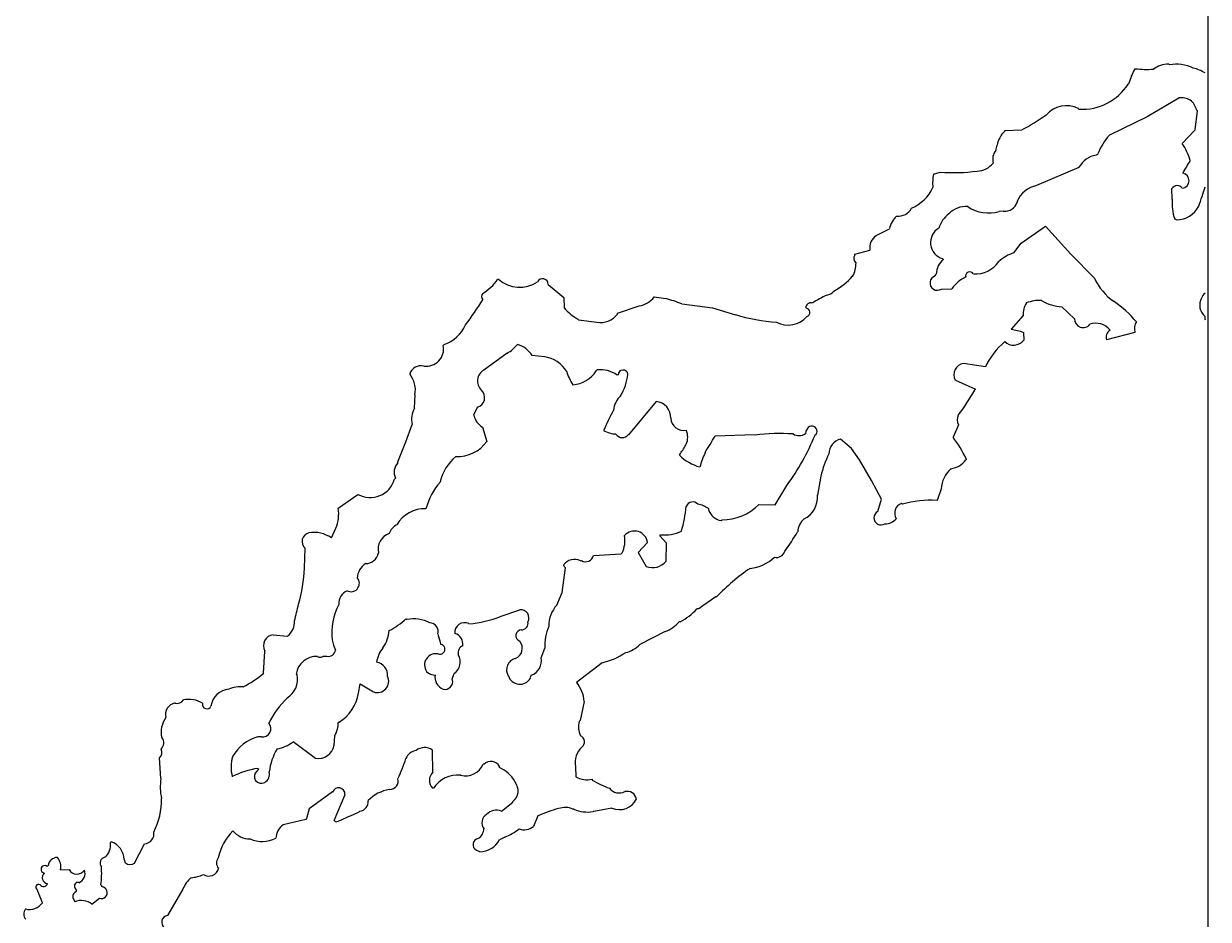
# Model space of a CAD drawing. Extents: x -202 to 608, y -413 to 413.
# Drawn here: x 82.9 to 202.2, y -287.7 to -197.4 of the extents above; entities that cross this region are included whole.
import ezdxf

# ---------------------------------------------------------------- set-up
doc = ezdxf.new("R2010")
doc.units = 0
doc.layers.get('0').update_dxf_attribs({"linetype": 'CONTINUOUS'})

msp = doc.modelspace()

# ---------------------------------------------------------------- linework, layer by layer
at = {"color": 7, "linetype": 'CONTINUOUS'}
for p, q in [((202.25, -407.5), (202.25, 407.5)), ((198.24, -201.46), (198.34, -201.56)), ((194.8, -202.04), (194.89, -201.94)), ((194.17, -203.49), (194.26, -203.39)), ((199.29, -204.89), (196.08, -206.8)), ((189.15, -205.93), (189.25, -206.02)), ((200.91, -208.1), (201.15, -206.18)), ((201.15, -206.18), (201.05, -206.09)), ((196.08, -206.8), (192.29, -208.63)), ((181.73, -208.15), (183.45, -208.1)), ((181.73, -208.24), (181.73, -208.15)), ((199.61, -209.48), (200.91, -208.1)), ((180.83, -210.19), (180.97, -209.65)), ((191.1, -210.58), (190.94, -210.64)), ((174.56, -212.56), (175.23, -212.35)), ((189.22, -211.88), (184.95, -213.72)), ((198.61, -215.07), (198.58, -214.02)), ((182.98, -215.31), (182.98, -215.4)), ((181.62, -216.31), (181.18, -216.32)), ((199.05, -217.17), (198.85, -217.08)), ((168.78, -218.76), (170.11, -218.06)), ((183.38, -219.52), (185.83, -217.82)), ((185.83, -217.82), (188.4, -220.63)), ((182.64, -220.5), (183.38, -219.52)), ((166.63, -220.64), (168.15, -220.22)), ((166.63, -220.74), (166.63, -220.64)), ((188.4, -220.63), (190.77, -223.06)), ((175.46, -221.08), (175.56, -221.17)), ((130.63, -223.16), (130.73, -223.16)), ((174.83, -222.63), (174.74, -222.73)), ((174.74, -222.73), (174.74, -222.82)), ((135.73, -223.69), (137.3, -224.99)), ((175.36, -224.15), (176.41, -224.12)), ((137.3, -224.99), (137.33, -226.05)), ((146.41, -224.94), (147.57, -225.1)), ((142.71, -226.57), (144.9, -225.84)), ((142.72, -226.67), (142.71, -226.57)), ((149.21, -225.63), (152.29, -226.02)), ((152.29, -226.02), (154.61, -226.73)), ((183.58, -226.8), (182.37, -228.18)), ((188.77, -227.14), (187.49, -225.93)), ((138.7, -227.16), (138.8, -227.25)), ((138.8, -227.25), (140.63, -227.49)), ((182.37, -228.18), (183.33, -228.38)), ((183.33, -228.38), (183.63, -228.53)), ((183.63, -228.53), (183.65, -229.29)), ((194.85, -228.51), (191.99, -229.26)), ((125.15, -229.83), (125.25, -229.73)), ((131.6, -230.61), (129.25, -232.31)), ((135.35, -230.99), (134.1, -230.83)), ((140.66, -232.29), (140.57, -232.38)), ((179.79, -231.99), (177.57, -231.66)), ((142.79, -232.8), (142.69, -232.81)), ((176.76, -233.32), (178.79, -234.22)), ((122.26, -236.14), (122.32, -234.8)), ((178.79, -234.22), (178.7, -234.32)), ((128.59, -236.07), (128.22, -236.85)), ((146.6, -235.48), (143.81, -238.82)), ((121.39, -239.53), (122.01, -237.78)), ((129.12, -238.07), (129.54, -239.5)), ((161.71, -238.45), (161.65, -238.72)), ((161.85, -238.21), (161.71, -238.45)), ((177.07, -237.82), (176.53, -239.08)), ((120.58, -241.56), (121.39, -239.53)), ((156.57, -238.85), (152.55, -238.96)), ((166.3, -240.22), (165.18, -239.26)), ((148.95, -240.88), (149.06, -240.71)), ((167.1, -241.35), (166.3, -240.22)), ((120.58, -241.66), (120.58, -241.56)), ((168.3, -243.43), (167.1, -241.35)), ((177.84, -241.25), (177.84, -241.34)), ((120.25, -243.3), (120.34, -243.2)), ((163.21, -242.99), (162.88, -244.92)), ((169.31, -245.32), (168.3, -243.43)), ((158.59, -245.9), (159.78, -243.95)), ((175.33, -244.29), (174.97, -245.36)), ((114.57, -246.23), (116.55, -244.84)), ((156.96, -245.85), (158.59, -245.9)), ((168.96, -246.57), (169.31, -245.32)), ((171.44, -245.84), (171.34, -245.74)), ((174.97, -245.36), (174.88, -245.45)), ((151.88, -246.27), (151.89, -246.37)), ((113.89, -249.23), (114.34, -248.25)), ((153.16, -247.48), (153.26, -247.39)), ((146.97, -249), (147.06, -248.9)), ((147.66, -249.74), (146.97, -249)), ((111.19, -252.27), (111.23, -250.26)), ((145.74, -249.7), (144.81, -250.69)), ((147.62, -251.57), (147.66, -249.74)), ((138.98, -251.52), (139.08, -251.51)), ((140.31, -251), (143.09, -250.83)), ((143.09, -250.83), (143.18, -250.73)), ((144.81, -250.69), (145.62, -252.1)), ((137.15, -254.73), (137.47, -252.23)), ((116.49, -253.28), (116.59, -253.37)), ((136.61, -255.99), (137.15, -254.73)), ((152.61, -255.17), (152.18, -255.47)), ((152.7, -255.17), (152.61, -255.17)), ((130.98, -257.1), (132.88, -256.48)), ((150.91, -256.37), (150.72, -256.38)), ((151.33, -256.07), (150.91, -256.37)), ((151.76, -255.77), (151.33, -256.07)), ((152.18, -255.47), (151.76, -255.77)), ((121.4, -257.37), (121.49, -257.46)), ((149.03, -257.67), (148.93, -257.67)), ((108.01, -258.98), (109.45, -259.13)), ((124.6, -258.91), (124.92, -259.96)), ((147.52, -258.67), (144.97, -259.98)), ((113.98, -259.51), (114.1, -260.03)), ((114.1, -260.03), (114.29, -260.53)), ((107.06, -262.84), (107.19, -260.63)), ((113.43, -261.16), (113.02, -261.18)), ((135.03, -261.31), (135.39, -260.34)), ((141.18, -261.81), (138.6, -263.81)), ((110.33, -262.94), (110.42, -263.04)), ((126.07, -263.47), (126.25, -262.89)), ((116.61, -264.88), (116.78, -263.92)), ((116.78, -263.92), (118.14, -264.74)), ((139.37, -265.7), (138.94, -267.63)), ((114.58, -267.81), (114.68, -267.81)), ((138.94, -267.63), (138.85, -267.73)), ((106.84, -269.27), (106.47, -269.28)), ((110.03, -269.76), (112.28, -271.43)), ((114.17, -270.13), (114.24, -269.17)), ((124.12, -272.83), (124.06, -270.63)), ((96.71, -273.48), (96.55, -271.38)), ((129.28, -272.02), (129.18, -272.02)), ((106.47, -272.64), (106.37, -272.74)), ((106.46, -272.45), (106.56, -272.54)), ((106.56, -272.54), (106.47, -272.64)), ((130.82, -272.36), (130.82, -272.26)), ((138.49, -272.25), (138.52, -273.3)), ((124.16, -274.46), (124.07, -274.46)), ((132.4, -273.85), (132.39, -273.76)), ((140.16, -273.54), (140.16, -273.64)), ((114.01, -274.83), (111.66, -276.53)), ((114.18, -277.7), (115.26, -275.09)), ((111.66, -276.53), (111.39, -277.49)), ((116.65, -276.87), (116.08, -277.13)), ((116.75, -276.77), (116.65, -276.87)), ((131.04, -276.77), (132.16, -275.87)), ((132.16, -275.87), (132.16, -275.78)), ((138.32, -276.57), (138.23, -276.57)), ((140.34, -276.8), (140.25, -276.8)), ((142.16, -276.46), (140.34, -276.8)), ((111.3, -277.59), (109.01, -278.13)), ((111.39, -277.49), (111.3, -277.59)), ((114.28, -277.8), (114.18, -277.7)), ((114.38, -277.89), (114.28, -277.8)), ((114.95, -277.64), (114.38, -277.89)), ((115.52, -277.38), (114.95, -277.64)), ((116.08, -277.13), (115.52, -277.38)), ((134.69, -277.24), (134.24, -278.31)), ((91.61, -279.95), (91.7, -279.85)), ((94.06, -281.99), (95.06, -280.05)), ((131.36, -279.37), (130.83, -279.65)), ((93, -281.64), (93.12, -281.98)), ((128.85, -280.85), (128.49, -280.69)), ((85.24, -282.33), (85.34, -282.23)), ((86.6, -282.68), (87.46, -282.65)), ((84.77, -285.99), (84.25, -284.66)), ((90.77, -284.29), (90.67, -284.2)), ((90.77, -284.39), (90.77, -284.29)), ((98.93, -284.64), (97.37, -287.28)), ((87.82, -285.45), (88.03, -285.9)), ((89.76, -286.14), (90.51, -285.54))]:
    msp.add_line(p, q, dxfattribs=at)
for centre, radius, start, end in [((198.22, -203.89), 2.42, 89.558, 128.2693), ((199.06, -205.33), 3.84, 64.0431, 100.9025), ((200.98, -205.27), 6.98, 152.3545, 164.3647), ((196.02, -193.37), 8.64, 262.4919, 274.6057), ((199.92, -205.59), 3.8, 58.2838, 77.568), ((189.49, -200.44), 5.59, 267.5557, 326.9197), ((199.57, -206.37), 1.51, 10.7183, 100.7321), ((187.96, -208.35), 2.69, 63.6621, 139.4753), ((171.64, -186.1), 24.97, 298.2379, 304.8461), ((183.54, -210.14), 2.62, 133.6484, 169.1739), ((197.68, -213.26), 7.11, 139.2786, 157.7958), ((195.47, -212.51), 5.13, 14.9058, 36.1363), ((181.95, -211.07), 1.43, 141.9878, 195.1376), ((191.38, -213.07), 2.47, 100.3322, 151.0944), ((220.5, -223.65), 23.64, 148.1818, 151.7304), ((176.6, -194.14), 18.27, 265.6858, 277.4353), ((178.87, -210.07), 2.19, 272.4176, 321.1047), ((199.53, -213.22), 0.779, 277.6107, 78.3546), ((179.23, -213.44), 4.76, 169.3413, 185.6082), ((170.7, -212.12), 4.2, 293.13, 334.7855), ((185.45, -216.36), 2.69, 100.7768, 156.948), ((199.11, -214.34), 0.625, 34.0444, 149.077), ((176.86, -206.81), 26.03, 339.8119, 344.33), ((171, -215.27), 1.53, 264.0617, 332.1922), ((177.82, -218.2), 2.38, 85.5977, 136.1003), ((180.1, -212.81), 3.67, 235.2952, 287.2187), ((181.77, -215.06), 1.25, 262.9728, 344.3475), ((203.75, -215.46), 5.15, 175.6847, 198.317), ((199.02, -214.61), 2.56, 270.6116, 332.4557), ((172.6, -218.65), 2.56, 133.348, 166.5655), ((177.8, -218.81), 2.82, 126.8718, 163.7463), ((175.94, -219.46), 1.68, 120.3563, 253.4758), ((169.57, -219.97), 1.44, 123.0679, 190.0168), ((167.13, -221.05), 0.594, 148.1058, 229.2707), ((183.8, -224.19), 3.87, 107.3983, 133.1732), ((164.06, -221.54), 2.69, 330.5453, 0.6805), ((176.66, -222.63), 1.82, 126.933, 180.0473), ((178.76, -219.73), 2.89, 266.2819, 325.6521), ((126.84, -220.66), 4.54, 300.3051, 326.5324), ((132.88, -220.7), 3.26, 228.7504, 303.2268), ((135.17, -223.66), 0.556, 356.8091, 155.8091), ((160.85, -217.78), 7.52, 299.2622, 317.5978), ((174.94, -223.53), 0.74, 105.5705, 303.9509), ((179.47, -226.31), 3.77, 116.0742, 144.3689), ((178.21, -222.82), 0.413, 28.9197, 195.2981), ((196.21, -220.46), 6.03, 205.4791, 234.9636), ((163.61, -223.58), 1.19, 280.0141, 319.8213), ((103.52, -209.41), 30.11, 322.4642, 328.3412), ((129.5, -224.89), 0.475, 139.3535, 223.8546), ((144.55, -223.54), 2.33, 278.7527, 323.0841), ((141.23, -247.55), 23.33, 69.9993, 74.2445), ((162.21, -226.06), 0.522, 74.9717, 179.2254), ((167.59, -233.37), 9.4, 113.6186, 123.8328), ((185.64, -226.7), 2.06, 146.0206, 182.9018), ((185.16, -228.48), 3.18, 84.6391, 112.734), ((187.79, -221.27), 4.67, 239.9912, 266.2588), ((186.29, -234.81), 11.41, 40.1492, 55.5191), ((202.8, -225.77), 1.42, 150.1673, 230.9034), ((202.36, -225.26), 0.82, 122.4866, 166.2996), ((141.35, -222.49), 5.37, 221.4961, 240.4281), ((140.97, -225.29), 2.23, 261.3179, 321.7681), ((159.68, -210.54), 16.96, 252.6074, 266.871), ((161.67, -226.5), 0.441, 288.1937, 87.6114), ((124.04, -226.26), 3.68, 289.1704, 335.968), ((159.92, -225.25), 2.52, 242.3608, 318.526), ((189.63, -227.17), 0.857, 178.0011, 324.0098), ((190.89, -229.43), 1.85, 38.1354, 108.1211), ((196.25, -228.18), 1.44, 149.4507, 193.0669), ((202.61, -227.02), 0.719, 168.4429, 197.5839), ((192.78, -229), 0.827, 121.1047, 198.414), ((123.46, -230.19), 1.73, 261.268, 11.8526), ((129.89, -227.59), 3.47, 299.5313, 322.1662), ((131.87, -232.26), 2.65, 32.5496, 73.2508), ((186.62, -235.19), 7.54, 130.3656, 154.898), ((182.63, -228.52), 1.28, 226.0491, 322.8004), ((135.01, -233.96), 2.99, 30.0435, 83.4279), ((122.92, -233.06), 1.19, 76.5792, 162.6891), ((119.74, -234.34), 2.61, 349.922, 38.8068), ((129.84, -233.4), 1.24, 118.4568, 228.4068), ((144.06, -230.29), 6.82, 198.6131, 210.9042), ((137.97, -230.7), 3.1, 274.4787, 327.141), ((141.01, -235.14), 2.87, 54.2401, 96.9916), ((143.28, -232.8), 0.497, 8.774, 180.3165), ((138.15, -232.04), 5.66, 329.5804, 353.0406), ((177.72, -232.76), 1.11, 97.3562, 209.9692), ((128.3, -235.07), 1.03, 285.9689, 46.1033), ((144.58, -236.59), 2.28, 132.5624, 174.4124), ((159.57, -223.58), 21.95, 322.7962, 330.6885), ((124.32, -237.29), 2.36, 151.0003, 192.1069), ((146.44, -237.12), 1.65, 358.4103, 84.3218), ((130.2, -236.34), 2.04, 194.4552, 238.0543), ((170.35, -251.36), 31.8, 151.8668, 155.9634), ((149.41, -237.07), 1.33, 184.2842, 280.6511), ((178.05, -237.3), 1.11, 155.4621, 207.5133), ((142.65, -236.01), 2.74, 240.7141, 268.204), ((147.93, -239.08), 1.86, 337.7538, 22.2573), ((159.01, -257.91), 19.21, 85.8323, 97.289), ((161, -237.82), 1.1, 237.1934, 305.9349), ((162.3, -238.47), 0.521, 307.2575, 150.9655), ((126.62, -237.46), 3.56, 266.8122, 325.1985), ((143.21, -238.37), 0.751, 210.8376, 323.4772), ((137.84, -232.9), 13.67, 325.1618, 329.768), ((123.8, -222.59), 33.08, 326.9731, 330.336), ((139.99, -229.54), 24.48, 323.9505, 337.5686), ((165.61, -240.8), 1.6, 105.4413, 178.5415), ((166.69, -246.48), 12.32, 25.1349, 36.9397), ((129.26, -244.52), 4.5, 129.0663, 167.6953), ((152.33, -237.44), 4.82, 225.5846, 254.0143), ((167.02, -247.16), 16.8, 157.117, 162.4009), ((174.19, -245.69), 11.31, 154.1805, 166.1995), ((121.62, -242.61), 1.41, 137.2542, 204.6247), ((178.19, -244.42), 2.86, 130.5153, 177.3183), ((175.97, -239.95), 2.33, 278.7337, 323.102), ((117.79, -242.61), 2.55, 240.8904, 344.3069), ((130.36, -248.26), 7.23, 139.4785, 164.1557), ((150.3, -246.32), 0.718, 44.1116, 158.2585), ((150.33, -248.45), 2.67, 54.6062, 79.6237), ((153.35, -242.41), 4.98, 268.8724, 316.3256), ((160.32, -245.06), 2.56, 298.1337, 3.0929), ((171.69, -246.73), 1.05, 109.6706, 212.3397), ((174.3, -255.97), 10.54, 86.8654, 105.7864), ((110.75, -246.82), 3.87, 338.1793, 8.6785), ((123.32, -249.6), 3.32, 88.6104, 149.1107), ((135.91, -244.76), 13.78, 344.051, 354.6281), ((153.44, -245.88), 1.63, 197.4238, 260.2751), ((169.27, -247.21), 0.71, 115.9177, 303.8086), ((121.28, -249.34), 1.66, 119.5526, 160.3044), ((162.7, -248.72), 1.83, 129.6531, 176.6473), ((169.67, -246.28), 1.52, 269.9455, 318.4165), ((111.82, -249.59), 0.893, 102.3306, 228.7349), ((112.13, -251.71), 3.04, 54.7832, 99.646), ((120.26, -250.37), 1.67, 108.7158, 192.4777), ((140.7, -249.5), 2.77, 333.6623, 10.5361), ((144.43, -249.86), 1.33, 6.9852, 139.2654), ((147.48, -244.87), 4.05, 264.0708, 294.5804), ((136.23, -233.76), 28.77, 324.237, 328.8997), ((158.74, -250.32), 0.877, 256.9647, 343.3713), ((118.36, -253.37), 1.87, 124.0236, 177.1679), ((117.31, -250.48), 1.34, 270.1616, 349.2781), ((138.4, -252.84), 1.44, 66.3667, 141.8107), ((139.5, -250.79), 0.835, 239.4715, 345.7252), ((146.25, -250.47), 1.75, 248.7872, 321.118), ((155.64, -248.08), 4.24, 275.8853, 313.1046), ((95.65, -251.53), 15.55, 343.6503, 357.2779), ((137.79, -251.79), 0.546, 196.7871, 233.7134), ((168.53, -270.34), 21.93, 124.6138, 136.2144), ((115.86, -253.8), 0.846, 242.5742, 30.5545), ((116.02, -255.82), 1.38, 113.4437, 184.2062), ((58.13, -244.33), 53.71, 345.724, 347.5476), ((120.35, -258.84), 6.41, 152.9194, 186.0075), ((132.98, -257.29), 0.818, 329.7289, 96.6126), ((138.82, -258.05), 3.02, 137.1479, 181.4753), ((146.29, -252.33), 6, 297.1786, 317.6197), ((108.36, -257.67), 1.82, 306.9183, 3.0717), ((116.69, -252.5), 6.77, 296.4361, 314.0662), ((122.17, -261.08), 3.69, 63.6624, 100.5398), ((123.78, -258.64), 0.864, 342.1221, 88.3771), ((127.31, -258.76), 0.99, 64.4669, 186.0384), ((127.16, -248.11), 9.78, 273.3914, 292.9948), ((133.05, -257.84), 0.651, 268.869, 11.8689), ((146.23, -255.35), 3.56, 291.2117, 319.2931), ((108.15, -260.08), 1.11, 97.3527, 209.9731), ((116.45, -258.38), 3.26, 323.7872, 356.8332), ((126.03, -259.93), 1.11, 351.898, 74.4402), ((133.06, -259.08), 0.592, 92.1601, 252.0446), ((140.31, -260.12), 4.93, 156.0568, 182.5358), ((124.82, -260.45), 0.502, 250.9139, 78.8029), ((127.45, -260.82), 0.8, 113.8624, 192.6853), ((131.99, -260.35), 1.13, 293.5378, 38.5325), ((142.75, -257.74), 3.15, 284.6506, 314.6167), ((112.42, -263.28), 2.12, 88.2894, 170.9291), ((112.77, -260.8), 0.458, 231.9549, 303.5463), ((113.56, -260.44), 0.732, 259.1833, 352.5108), ((121.29, -262.13), 2.87, 140.4835, 172.6029), ((124.41, -262.03), 1.14, 77.4179, 215.4128), ((125.4, -261.71), 1.46, 305.5466, 29.1721), ((132.71, -262.51), 1.17, 103.5224, 211.674), ((133.54, -261.62), 1.52, 288.3112, 11.9533), ((139.29, -254.19), 7.85, 283.9028, 302.8226), ((118.26, -263.04), 1.29, 354.029, 81.6009), ((100.65, -255.58), 9.69, 296.617, 311.4475), ((108.27, -263.49), 2.2, 301.8932, 11.9845), ((118.53, -263.68), 1.13, 250.15, 26.6666), ((124.24, -262.06), 0.987, 220.0365, 275.5293), ((125.65, -263.23), 1.33, 171.7577, 247.5119), ((125.34, -263.72), 0.768, 254.6353, 18.4849), ((132.88, -262.75), 1.22, 198.2729, 329.9866), ((134.27, -263.3), 0.339, 136.5343, 189.7241), ((103.74, -266.48), 2.02, 95.3043, 171.2469), ((104.74, -267.22), 2.99, 85.1239, 113.1837), ((112.37, -264.18), 4.3, 302.48, 350.6588), ((135.95, -265.98), 3.43, 4.6707, 39.2916), ((98.36, -267.03), 1.19, 101.1809, 194.5609), ((98.35, -265.14), 0.758, 253.1235, 326.8694), ((99.53, -268.13), 2.63, 58.4446, 102.0565), ((101.34, -266.01), 0.443, 163.9156, 337.5774), ((115.15, -271.47), 8.36, 133.1524, 154.8308), ((99.23, -268.81), 2.5, 143.729, 192.6093), ((106.96, -268.45), 0.83, 261.5531, 41.0226), ((111.9, -267.85), 2.68, 330.5368, 0.6964), ((140.68, -268.28), 1.91, 163.213, 207.5342), ((96.18, -269.9), 0.816, 311.7983, 41.7958), ((107.63, -273.37), 4.25, 105.8187, 150.3619), ((107.89, -267.12), 3.4, 278.9237, 308.9628), ((138.74, -269.77), 0.655, 304.4704, 68.1837), ((96.2, -270.86), 0.625, 304.0384, 34.0344), ((113.25, -273.44), 5.66, 148.4759, 173.5325), ((112.57, -269.82), 1.63, 260.073, 349.0961), ((122.56, -271.9), 1.24, 95.8314, 159.3506), ((123.27, -271.65), 1.3, 52.5756, 130.5445), ((140.58, -271.85), 2.13, 133.7699, 190.7684), ((107.32, -272.35), 3.55, 162.3325, 195.3372), ((98.94, -263.73), 23.75, 335.7195, 341.0056), ((127.4, -271.27), 1.93, 255.2205, 337.1483), ((129.95, -272.75), 0.997, 29.4176, 132.4645), ((107.84, -281.02), 8.68, 99.1214, 117.0088), ((106.81, -273.27), 0.693, 129.4229, 301.0783), ((106.68, -273.03), 0.966, 300.2522, 13.9775), ((124.92, -273.67), 1.16, 133.6699, 222.7159), ((126.66, -276.12), 3, 85.1463, 146.266), ((129.51, -275.42), 3.32, 29.97, 66.8496), ((139.66, -271.24), 2.36, 240.9992, 282.1103), ((101.96, -274.35), 5.32, 170.6519, 192.4676), ((114.61, -275.06), 0.648, 357.5373, 159.5991), ((119.76, -273.72), 0.859, 269.792, 14.7466), ((131.4, -274.71), 1.31, 305.3653, 40.6942), ((145.61, -264.24), 10.86, 239.9002, 250.0915), ((142.89, -273.68), 1.25, 218.3909, 296.6549), ((89.86, -275.7), 6.9, 332.6002, 1.6804), ((116.61, -275.81), 0.975, 277.9608, 6.582), ((120.34, -278.4), 3.86, 98.6741, 135.5695), ((142.91, -274.71), 1.9, 246.7638, 334.5443), ((143.69, -275.72), 0.954, 11.4503, 104.2939), ((130.5, -277.98), 1.32, 66.0937, 138.2691), ((140.14, -289.51), 13.43, 104.481, 113.9382), ((137.44, -278.23), 1.84, 64.67, 110.8226), ((139.68, -273.48), 3.37, 246.3305, 279.7285), ((130.04, -277.93), 0.987, 122.296, 218.2083), ((95.02, -279.06), 0.986, 272.3543, 11.1578), ((108.04, -282.7), 5.69, 136.0483, 167.5832), ((105.68, -277.31), 2.25, 219.6437, 270.3461), ((110.13, -279.61), 1.85, 127.1642, 176.4703), ((128.01, -278.48), 1.25, 304.0277, 357.1564), ((129.21, -273.93), 5.85, 291.5332, 308.0045), ((133.33, -277.2), 1.44, 248.8451, 309.4718), ((90, -280.18), 1.63, 311.3328, 8.1845), ((91.12, -281.63), 1.87, 359.859, 72.0239), ((106.91, -276.77), 3.05, 246.4702, 296.6506), ((128.78, -280.14), 0.625, 95.9678, 242.6997), ((128.83, -278.6), 2.25, 270.342, 332.2678), ((86.23, -282.34), 0.898, 87.0664, 173.3768), ((85.2, -282.38), 1.43, 347.9873, 41.1242), ((91.16, -281.99), 0.591, 98.962, 220.5657), ((103.12, -281.99), 0.816, 141.3224, 221.7937), ((85.01, -282.63), 0.382, 51.2517, 265.467), ((88.24, -282.21), 0.901, 209.4108, 326.5556), ((88.09, -283.07), 0.971, 291.782, 21.7824), ((81.57, -283.05), 9.17, 352.8361, 4.2565), ((93.6, -281.32), 0.813, 234.1173, 304.3229), ((101.54, -282.31), 0.999, 237.0028, 347.2355), ((84.88, -283.95), 0.42, 211.8844, 345.488), ((85.35, -283.47), 0.593, 129.5389, 264.0913), ((88.35, -284.32), 0.366, 72.7596, 209.727), ((101.61, -285.66), 2.87, 130.1635, 159.2168), ((99.49, -279.91), 3.57, 274.2467, 294.8655), ((84.39, -284.42), 0.28, 61.1025, 240.078), ((88.47, -285.43), 0.65, 115.7513, 182.3568), ((87.84, -284.8), 0.358, 353.859, 57.3324), ((90.7, -284.98), 0.596, 252.0834, 82.9585), ((83.5, -285.16), 1.52, 253.1221, 326.8709), ((88.69, -287.5), 1.73, 51.7942, 112.3991), ((83.7, -287.12), 0.816, 141.3219, 221.7981), ((97.46, -287.95), 0.678, 97.8142, 239.3114)]:
    msp.add_arc(centre, radius, start, end, dxfattribs=at)

doc.saveas('drawing.dxf')
